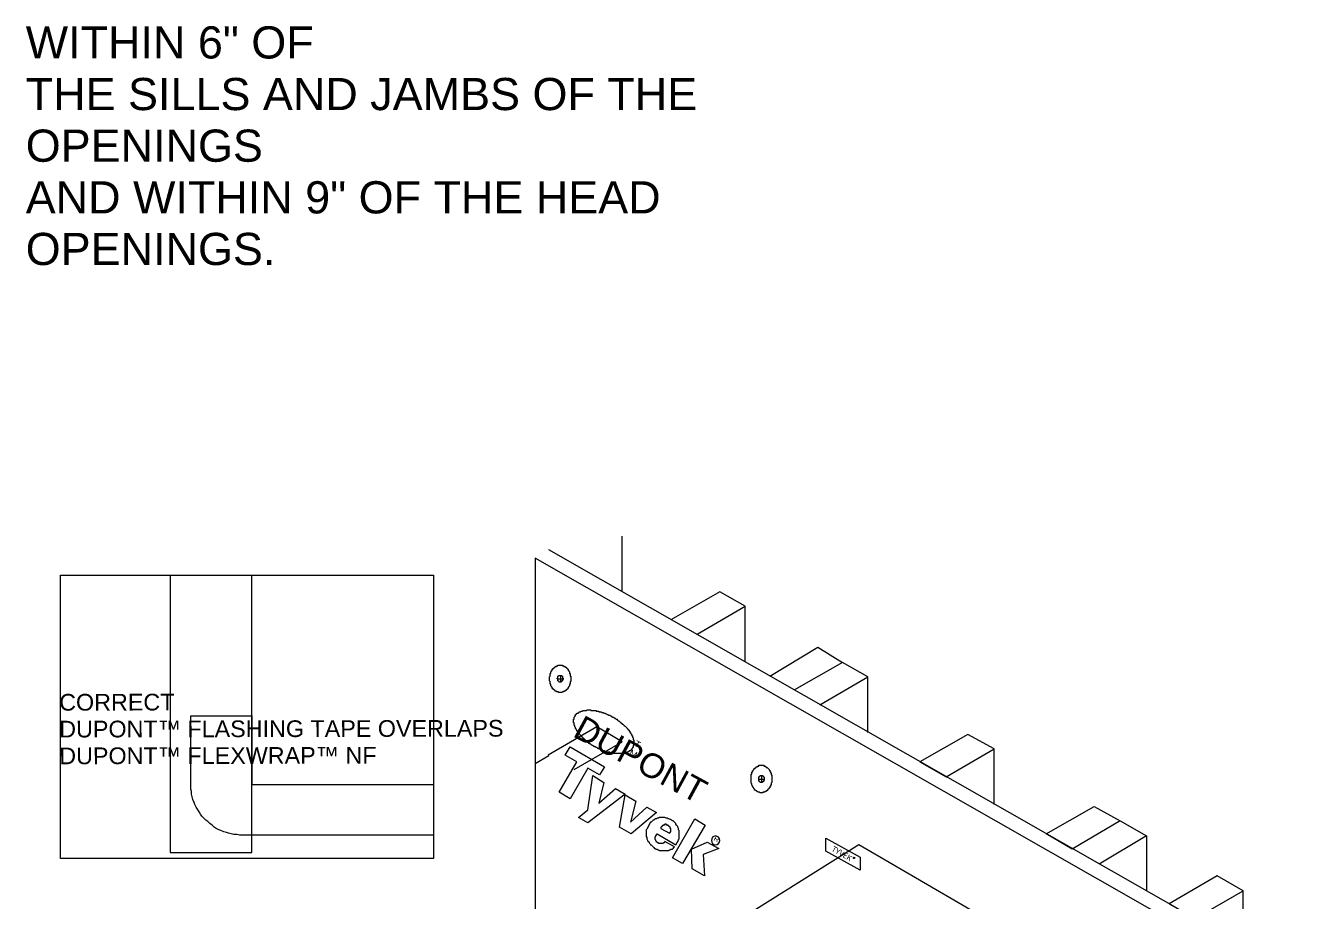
# Model space of a CAD drawing. Header units: inches. Extents: x 0 to 32.7, y -0.1 to 22.9.
# Drawn here: x 17.476 to 20.614, y 4.624 to 6.75 of the extents above; entities that cross this region are included whole.
import ezdxf

# ---------------------------------------------------------------- set-up
doc = ezdxf.new("R2010")
doc.units = ezdxf.units.IN
doc.header["$MEASUREMENT"] = 0
doc.layers.add('PDF_Geometry', color=7, linetype='Continuous', true_color=0x5d5d5d)
doc.layers.add('PDF_Text', color=7, linetype='Continuous')
doc.styles.add('PDF Arial', font='arial.ttf')
doc.styles.add('PDF Chief Blueprint', font='Chief_Blueprint.ttf')
doc.styles.add('PDF Malgun Gothic', font='malgun.ttf')

msp = doc.modelspace()

# ---------------------------------------------------------------- linework, layer by layer
at = {"layer": 'PDF_Geometry', "color": 253, "lineweight": 18, "true_color": 0xa2a2a2}
for points in [[(18.9254, 5.3769), (18.9254, 5.5103)], [(19.1071, 5.2719), (19.2238, 5.3403), (19.1621, 5.3753), (19.0438, 5.3069)], [(19.2238, 5.2053), (19.2238, 5.3403)], [(19.2838, 5.1703), (19.4004, 5.2403), (19.4604, 5.2036)], [(19.4054, 5.1003), (19.5221, 5.1686), (19.4604, 5.2036), (19.3438, 5.1369)], [(19.5221, 5.0336), (19.5221, 5.1686)], [(18.8088, 4.9436), (18.9254, 5.0103), (18.8638, 5.0469), (18.7454, 4.9786), (18.7471, 4.9769)], [(19.8288, 4.8586), (19.8288, 4.9936), (19.7654, 5.0286), (19.6488, 4.9619), (19.7121, 4.9253), (19.8288, 4.9936)], [(20.1354, 4.8186), (20.1988, 4.7819), (20.0838, 4.7136)], [(20.1988, 4.7819), (20.1988, 4.6486)], [(20.4338, 4.5136), (20.4338, 4.6486), (20.3704, 4.6853), (20.2538, 4.6169), (20.3171, 4.5819), (20.4338, 4.6486)]]:
    msp.add_lwpolyline(points, dxfattribs=at)
at = {"layer": 'PDF_Geometry', "color": 254, "lineweight": 18, "true_color": 0xe1e1e1}
for points in [[(20.5804, 1.4453), (20.6138, 1.4636), (20.6138, 4.4119), (18.7471, 5.4769)], [(18.7471, 4.9769), (18.7138, 4.9569)]]:
    msp.add_lwpolyline(points, dxfattribs=at)
at = {"layer": 'PDF_Geometry', "color": 7, "lineweight": 18}
for points in [[(20.5804, 1.4453), (20.5804, 4.3919), (18.7138, 5.4569), (18.7138, 2.5253)], [(17.5604, 4.7269), (17.5604, 5.4153), (18.4671, 5.4153), (18.4671, 4.7269)]]:
    msp.add_lwpolyline(points, close=True, dxfattribs=at)
at = {"layer": 'PDF_Geometry', "color": 251, "lineweight": 18, "true_color": 0x4b4b4b}
for points in [[(17.8271, 5.4153), (17.8271, 4.7419), (18.0254, 4.7419), (18.0254, 5.4153)], [(18.0254, 5.0736), (18.0254, 4.9069)]]:
    msp.add_lwpolyline(points, dxfattribs=at)
at = {"layer": 'PDF_Geometry', "lineweight": 18}
for points in [[(18.7754, 5.1969), (18.7771, 5.1969), (18.7788, 5.1969), (18.7804, 5.1969), (18.7804, 5.1953), (18.7821, 5.1953), (18.7838, 5.1953), (18.7838, 5.1936), (18.7854, 5.1936), (18.7871, 5.1936), (18.7871, 5.1919), (18.7888, 5.1919), (18.7888, 5.1903), (18.7904, 5.1903), (18.7904, 5.1886), (18.7921, 5.1886), (18.7921, 5.1869), (18.7938, 5.1869), (18.7938, 5.1853), (18.7938, 5.1836), (18.7954, 5.1836), (18.7954, 5.1819), (18.7971, 5.1803), (18.7971, 5.1786), (18.7971, 5.1769), (18.7988, 5.1769), (18.7988, 5.1753), (18.7988, 5.1736), (18.7988, 5.1719), (18.7988, 5.1703), (18.8004, 5.1703), (18.8004, 5.1686), (18.8004, 5.1669), (18.8004, 5.1653), (18.8004, 5.1636), (18.8004, 5.1619), (18.8004, 5.1603), (18.8004, 5.1586), (18.8004, 5.1569), (18.7988, 5.1569), (18.7988, 5.1553), (18.7988, 5.1536), (18.7988, 5.1519), (18.7988, 5.1503), (18.7971, 5.1503), (18.7971, 5.1486), (18.7971, 5.1469), (18.7954, 5.1453), (18.7954, 5.1436), (18.7938, 5.1436), (18.7938, 5.1419), (18.7938, 5.1403), (18.7921, 5.1403), (18.7921, 5.1386), (18.7904, 5.1386), (18.7904, 5.1369), (18.7888, 5.1369), (18.7888, 5.1353), (18.7871, 5.1353), (18.7871, 5.1336), (18.7854, 5.1336), (18.7838, 5.1336), (18.7838, 5.1319), (18.7821, 5.1319), (18.7804, 5.1319), (18.7788, 5.1303), (18.7771, 5.1303), (18.7754, 5.1303), (18.7738, 5.1303), (18.7721, 5.1303), (18.7704, 5.1303), (18.7704, 5.1319), (18.7688, 5.1319), (18.7671, 5.1319), (18.7654, 5.1319), (18.7654, 5.1336), (18.7638, 5.1336), (18.7621, 5.1336), (18.7621, 5.1353), (18.7604, 5.1353), (18.7604, 5.1369), (18.7588, 5.1369), (18.7588, 5.1386), (18.7571, 5.1386), (18.7571, 5.1403), (18.7554, 5.1403), (18.7554, 5.1419), (18.7554, 5.1436), (18.7538, 5.1436), (18.7538, 5.1453), (18.7521, 5.1469), (18.7521, 5.1486), (18.7521, 5.1503), (18.7504, 5.1503), (18.7504, 5.1519), (18.7504, 5.1536), (18.7504, 5.1553), (18.7504, 5.1569), (18.7488, 5.1586), (18.7488, 5.1603), (18.7488, 5.1619), (18.7488, 5.1636), (18.7488, 5.1653), (18.7488, 5.1669), (18.7488, 5.1686), (18.7504, 5.1703), (18.7504, 5.1719), (18.7504, 5.1736), (18.7504, 5.1753), (18.7504, 5.1769), (18.7521, 5.1769), (18.7521, 5.1786), (18.7521, 5.1803), (18.7538, 5.1819), (18.7538, 5.1836), (18.7554, 5.1836), (18.7554, 5.1853), (18.7554, 5.1869), (18.7571, 5.1869), (18.7571, 5.1886), (18.7588, 5.1886), (18.7588, 5.1903), (18.7604, 5.1903), (18.7604, 5.1919), (18.7621, 5.1919), (18.7621, 5.1936), (18.7638, 5.1936), (18.7654, 5.1936), (18.7654, 5.1953), (18.7671, 5.1953), (18.7688, 5.1953), (18.7688, 5.1969), (18.7704, 5.1969), (18.7721, 5.1969), (18.7738, 5.1969)], [(19.2638, 4.9536), (19.2654, 4.9536), (19.2671, 4.9536), (19.2688, 4.9536), (19.2704, 4.9519), (19.2721, 4.9519), (19.2738, 4.9519), (19.2738, 4.9503), (19.2754, 4.9503), (19.2754, 4.9486), (19.2771, 4.9486), (19.2788, 4.9469), (19.2804, 4.9453), (19.2821, 4.9436), (19.2821, 4.9419), (19.2838, 4.9419), (19.2838, 4.9403), (19.2838, 4.9386), (19.2854, 4.9386), (19.2854, 4.9369), (19.2854, 4.9353), (19.2871, 4.9353), (19.2871, 4.9336), (19.2871, 4.9319), (19.2871, 4.9303), (19.2888, 4.9303), (19.2888, 4.9286), (19.2888, 4.9269), (19.2888, 4.9253), (19.2888, 4.9236), (19.2888, 4.9219), (19.2888, 4.9203), (19.2888, 4.9186), (19.2888, 4.9169), (19.2888, 4.9153), (19.2888, 4.9136), (19.2888, 4.9119), (19.2871, 4.9103), (19.2871, 4.9086), (19.2871, 4.9069), (19.2871, 4.9053), (19.2854, 4.9053), (19.2854, 4.9036), (19.2854, 4.9019), (19.2838, 4.9019), (19.2838, 4.9003), (19.2838, 4.8986), (19.2821, 4.8986), (19.2821, 4.8969), (19.2804, 4.8969), (19.2804, 4.8953), (19.2788, 4.8953), (19.2788, 4.8936), (19.2771, 4.8936), (19.2771, 4.8919), (19.2754, 4.8919), (19.2754, 4.8903), (19.2738, 4.8903), (19.2721, 4.8903), (19.2721, 4.8886), (19.2704, 4.8886), (19.2688, 4.8886), (19.2671, 4.8886), (19.2671, 4.8869), (19.2654, 4.8869), (19.2638, 4.8869), (19.2621, 4.8869), (19.2604, 4.8869), (19.2588, 4.8886), (19.2571, 4.8886), (19.2554, 4.8886), (19.2538, 4.8903), (19.2521, 4.8903), (19.2521, 4.8919), (19.2504, 4.8919), (19.2488, 4.8936), (19.2471, 4.8936), (19.2471, 4.8953), (19.2454, 4.8969), (19.2454, 4.8986), (19.2438, 4.8986), (19.2438, 4.9003), (19.2421, 4.9019), (19.2421, 4.9036), (19.2404, 4.9053), (19.2404, 4.9069), (19.2404, 4.9086), (19.2388, 4.9103), (19.2388, 4.9119), (19.2388, 4.9136), (19.2388, 4.9153), (19.2388, 4.9169), (19.2388, 4.9186), (19.2388, 4.9203), (19.2388, 4.9219), (19.2388, 4.9236), (19.2388, 4.9253), (19.2388, 4.9269), (19.2388, 4.9286), (19.2388, 4.9303), (19.2388, 4.9319), (19.2404, 4.9319), (19.2404, 4.9336), (19.2404, 4.9353), (19.2404, 4.9369), (19.2421, 4.9369), (19.2421, 4.9386), (19.2421, 4.9403), (19.2438, 4.9403), (19.2438, 4.9419), (19.2454, 4.9436), (19.2454, 4.9453), (19.2471, 4.9453), (19.2471, 4.9469), (19.2488, 4.9469), (19.2488, 4.9486), (19.2504, 4.9486), (19.2504, 4.9503), (19.2521, 4.9503), (19.2538, 4.9503), (19.2538, 4.9519), (19.2554, 4.9519), (19.2571, 4.9519), (19.2571, 4.9536), (19.2588, 4.9536), (19.2604, 4.9536), (19.2621, 4.9536)]]:
    msp.add_lwpolyline(points, close=True, dxfattribs=at)
at = {"layer": 'PDF_Geometry', "color": 251, "lineweight": 18, "true_color": 0x686868}
for points in [[(18.7754, 5.1719), (18.7771, 5.1719), (18.7788, 5.1719), (18.7788, 5.1703), (18.7804, 5.1703), (18.7804, 5.1686), (18.7804, 5.1669), (18.7804, 5.1653), (18.7821, 5.1653), (18.7821, 5.1636), (18.7821, 5.1619), (18.7804, 5.1619), (18.7804, 5.1603), (18.7804, 5.1586), (18.7788, 5.1586), (18.7788, 5.1569), (18.7771, 5.1569), (18.7771, 5.1553), (18.7754, 5.1553), (18.7738, 5.1553), (18.7721, 5.1553), (18.7721, 5.1569), (18.7704, 5.1569), (18.7704, 5.1586), (18.7688, 5.1586), (18.7688, 5.1603), (18.7688, 5.1619), (18.7688, 5.1636), (18.7671, 5.1636), (18.7671, 5.1653), (18.7688, 5.1653), (18.7688, 5.1669), (18.7688, 5.1686), (18.7688, 5.1703), (18.7704, 5.1703), (18.7704, 5.1719), (18.7721, 5.1719), (18.7738, 5.1719)], [(18.9504, 4.9969), (18.9504, 4.9953), (18.9488, 4.9936), (18.9488, 4.9919), (18.9471, 4.9919), (18.9471, 4.9903), (18.9454, 4.9903), (18.9454, 4.9886), (18.9438, 4.9886), (18.9421, 4.9886), (18.9421, 4.9869), (18.9404, 4.9869), (18.9388, 4.9853), (18.9371, 4.9853), (18.9354, 4.9853), (18.9354, 4.9836), (18.9338, 4.9836), (18.9321, 4.9836), (18.9304, 4.9836), (18.9288, 4.9819), (18.9271, 4.9819), (18.9254, 4.9819), (18.9238, 4.9819), (18.9221, 4.9819), (18.9204, 4.9819), (18.9188, 4.9819), (18.9171, 4.9819), (18.9154, 4.9819), (18.9138, 4.9819), (18.9121, 4.9819), (18.9104, 4.9819), (18.9088, 4.9819), (18.9071, 4.9819), (18.9054, 4.9819), (18.9038, 4.9819), (18.9021, 4.9836), (18.9004, 4.9836), (18.8988, 4.9836), (18.8971, 4.9836), (18.8954, 4.9836), (18.8954, 4.9853), (18.8938, 4.9853), (18.8921, 4.9853), (18.8904, 4.9853), (18.8888, 4.9853), (18.8871, 4.9869), (18.8854, 4.9869), (18.8838, 4.9869), (18.8821, 4.9886), (18.8804, 4.9886), (18.8788, 4.9886), (18.8771, 4.9903), (18.8754, 4.9903), (18.8738, 4.9919), (18.8721, 4.9919), (18.8704, 4.9936), (18.8688, 4.9936), (18.8671, 4.9936), (18.8671, 4.9953), (18.8654, 4.9953), (18.8638, 4.9969), (18.8621, 4.9969), (18.8604, 4.9986), (18.8588, 4.9986), (18.8571, 4.9986), (18.8571, 5.0003), (18.8554, 5.0003), (18.8538, 5.0019), (18.8521, 5.0019), (18.8504, 5.0036), (18.8488, 5.0053), (18.8471, 5.0053), (18.8454, 5.0069), (18.8438, 5.0086), (18.8421, 5.0103), (18.8404, 5.0103), (18.8404, 5.0119), (18.8388, 5.0119), (18.8371, 5.0136), (18.8354, 5.0136), (18.8354, 5.0153), (18.8338, 5.0169), (18.8321, 5.0186), (18.8304, 5.0186), (18.8304, 5.0203), (18.8288, 5.0203), (18.8288, 5.0219), (18.8271, 5.0236), (18.8254, 5.0236), (18.8254, 5.0253), (18.8238, 5.0253), (18.8238, 5.0269), (18.8221, 5.0286), (18.8204, 5.0303), (18.8204, 5.0319), (18.8188, 5.0319), (18.8188, 5.0336), (18.8171, 5.0336), (18.8171, 5.0353), (18.8171, 5.0369), (18.8154, 5.0369), (18.8154, 5.0386), (18.8138, 5.0403), (18.8138, 5.0419), (18.8121, 5.0419), (18.8121, 5.0436), (18.8121, 5.0453), (18.8104, 5.0469), (18.8104, 5.0486), (18.8104, 5.0503), (18.8088, 5.0503), (18.8088, 5.0519), (18.8088, 5.0536), (18.8088, 5.0553), (18.8088, 5.0569), (18.8071, 5.0569), (18.8071, 5.0586), (18.8071, 5.0603), (18.8071, 5.0619), (18.8071, 5.0636), (18.8071, 5.0653), (18.8088, 5.0653), (18.8088, 5.0669), (18.8088, 5.0686), (18.8088, 5.0703), (18.8104, 5.0719), (18.8104, 5.0736), (18.8121, 5.0736), (18.8121, 5.0753), (18.8121, 5.0769), (18.8138, 5.0769), (18.8138, 5.0786), (18.8154, 5.0786), (18.8154, 5.0803), (18.8171, 5.0803), (18.8188, 5.0803), (18.8188, 5.0819), (18.8204, 5.0819), (18.8204, 5.0836), (18.8221, 5.0836), (18.8238, 5.0836), (18.8254, 5.0853), (18.8271, 5.0853), (18.8288, 5.0853), (18.8304, 5.0869), (18.8321, 5.0869), (18.8338, 5.0869), (18.8354, 5.0869), (18.8371, 5.0869), (18.8388, 5.0869), (18.8404, 5.0886), (18.8421, 5.0886), (18.8438, 5.0886), (18.8454, 5.0886), (18.8471, 5.0886), (18.8488, 5.0886), (18.8488, 5.0869), (18.8504, 5.0869), (18.8521, 5.0869), (18.8538, 5.0869), (18.8554, 5.0869), (18.8571, 5.0869), (18.8588, 5.0869), (18.8604, 5.0869), (18.8621, 5.0869), (18.8621, 5.0853), (18.8638, 5.0853), (18.8654, 5.0853), (18.8671, 5.0853), (18.8688, 5.0853), (18.8688, 5.0836), (18.8704, 5.0836), (18.8721, 5.0836), (18.8738, 5.0836), (18.8754, 5.0819), (18.8771, 5.0819), (18.8788, 5.0819), (18.8804, 5.0803), (18.8821, 5.0803), (18.8838, 5.0803), (18.8854, 5.0786), (18.8871, 5.0786), (18.8888, 5.0769), (18.8904, 5.0769), (18.8921, 5.0753), (18.8938, 5.0753), (18.8954, 5.0753), (18.8971, 5.0736), (18.8988, 5.0736), (18.8988, 5.0719), (18.9004, 5.0719), (18.9021, 5.0703), (18.9038, 5.0703), (18.9054, 5.0686), (18.9071, 5.0686), (18.9071, 5.0669), (18.9088, 5.0669), (18.9104, 5.0653), (18.9121, 5.0653), (18.9138, 5.0636), (18.9154, 5.0619), (18.9171, 5.0619), (18.9188, 5.0603), (18.9204, 5.0586), (18.9221, 5.0586), (18.9221, 5.0569), (18.9238, 5.0553), (18.9254, 5.0553), (18.9254, 5.0536), (18.9271, 5.0536), (18.9288, 5.0519), (18.9304, 5.0503), (18.9321, 5.0486), (18.9338, 5.0469), (18.9354, 5.0453), (18.9371, 5.0436), (18.9371, 5.0419), (18.9388, 5.0419), (18.9388, 5.0403), (18.9404, 5.0403), (18.9404, 5.0386), (18.9421, 5.0386), (18.9421, 5.0369), (18.9438, 5.0369), (18.9438, 5.0353), (18.9438, 5.0336), (18.9454, 5.0336), (18.9454, 5.0319), (18.9471, 5.0303), (18.9471, 5.0286), (18.9488, 5.0286), (18.9488, 5.0269), (18.9488, 5.0253), (18.9504, 5.0253), (18.9504, 5.0236), (18.9504, 5.0219), (18.9521, 5.0203), (18.9521, 5.0186), (18.9521, 5.0169), (18.9521, 5.0153), (18.9538, 5.0153), (18.9538, 5.0136), (18.9538, 5.0119), (18.9538, 5.0103), (18.9538, 5.0086), (18.9538, 5.0069), (18.9538, 5.0053), (18.9538, 5.0036), (18.9538, 5.0019), (18.9521, 5.0019), (18.9521, 5.0003), (18.9521, 4.9986), (18.9521, 4.9969)], [(18.8821, 4.9503), (18.8704, 4.9303), (18.8421, 4.9469), (18.7988, 4.8719), (18.7721, 4.8886), (18.8154, 4.9619), (18.7871, 4.9786), (18.7988, 4.9986)], [(18.8538, 4.9286), (18.8804, 4.9119), (18.8688, 4.8619), (18.9088, 4.8969), (18.9321, 4.8836), (18.8421, 4.8136), (18.8188, 4.8269), (18.8421, 4.8453)], [(19.2638, 4.9286), (19.2654, 4.9286), (19.2671, 4.9286), (19.2671, 4.9269), (19.2688, 4.9269), (19.2688, 4.9253), (19.2704, 4.9236), (19.2704, 4.9219), (19.2704, 4.9203), (19.2704, 4.9186), (19.2704, 4.9169), (19.2688, 4.9169), (19.2688, 4.9153), (19.2688, 4.9136), (19.2671, 4.9136), (19.2654, 4.9136), (19.2654, 4.9119), (19.2638, 4.9119), (19.2621, 4.9119), (19.2604, 4.9119), (19.2604, 4.9136), (19.2588, 4.9136), (19.2588, 4.9153), (19.2571, 4.9153), (19.2571, 4.9169), (19.2571, 4.9186), (19.2571, 4.9203), (19.2571, 4.9219), (19.2571, 4.9236), (19.2571, 4.9253), (19.2588, 4.9253), (19.2588, 4.9269), (19.2604, 4.9269), (19.2604, 4.9286), (19.2621, 4.9286)], [(18.9588, 4.8669), (18.9454, 4.8153), (18.9854, 4.8519), (19.0088, 4.8386), (18.9471, 4.7869), (18.9188, 4.8036), (18.9321, 4.8819)], [(19.0521, 4.8153), (19.0504, 4.8169), (19.0488, 4.8186), (19.0471, 4.8186), (19.0454, 4.8203), (19.0438, 4.8219), (19.0421, 4.8219), (19.0388, 4.8236), (19.0371, 4.8236), (19.0354, 4.8253), (19.0338, 4.8253), (19.0321, 4.8253), (19.0288, 4.8269), (19.0271, 4.8269), (19.0254, 4.8269), (19.0221, 4.8269), (19.0204, 4.8269), (19.0188, 4.8269), (19.0154, 4.8269), (19.0138, 4.8253), (19.0121, 4.8253), (19.0104, 4.8253), (19.0088, 4.8236), (19.0054, 4.8236), (19.0038, 4.8219), (19.0021, 4.8203), (19.0004, 4.8203), (18.9988, 4.8186), (18.9971, 4.8169), (18.9954, 4.8153), (18.9938, 4.8153), (18.9854, 4.7986), (18.9838, 4.7969), (18.9838, 4.7936), (18.9838, 4.7919), (18.9838, 4.7903), (18.9838, 4.7869), (18.9838, 4.7853), (18.9838, 4.7836), (18.9838, 4.7803), (18.9854, 4.7786), (18.9854, 4.7769), (18.9854, 4.7753), (18.9871, 4.7719), (18.9871, 4.7703), (18.9888, 4.7686), (18.9904, 4.7669), (18.9904, 4.7653), (18.9921, 4.7636), (18.9938, 4.7603), (18.9954, 4.7603), (18.9971, 4.7586), (18.9988, 4.7569), (19.0004, 4.7553), (19.0021, 4.7536), (19.0038, 4.7519), (19.0054, 4.7519), (19.0071, 4.7503), (19.0104, 4.7503), (19.0121, 4.7486), (19.0138, 4.7486), (19.0154, 4.7469), (19.0188, 4.7469), (19.0204, 4.7469), (19.0221, 4.7469), (19.0254, 4.7469), (19.0271, 4.7469), (19.0288, 4.7469), (19.0321, 4.7469), (19.0338, 4.7469), (19.0354, 4.7469), (19.0388, 4.7469), (19.0404, 4.7486), (19.0421, 4.7486), (19.0438, 4.7503), (19.0471, 4.7503), (19.0488, 4.7519), (19.0504, 4.7536), (19.0521, 4.7553), (19.0288, 4.7686), (19.0288, 4.7669), (19.0271, 4.7669), (19.0271, 4.7653), (19.0254, 4.7653), (19.0238, 4.7636), (19.0221, 4.7636), (19.0204, 4.7636), (19.0188, 4.7636), (19.0171, 4.7636), (19.0154, 4.7636), (19.0138, 4.7636), (19.0138, 4.7653), (19.0121, 4.7653), (19.0104, 4.7669), (19.0088, 4.7669), (19.0088, 4.7686), (19.0071, 4.7703), (19.0071, 4.7719), (19.0054, 4.7736), (19.0054, 4.7753), (19.0054, 4.7769), (19.0054, 4.7786), (19.0054, 4.7803), (19.0071, 4.7803), (19.0071, 4.7819), (19.0104, 4.7869), (19.0554, 4.7603), (19.0621, 4.7719), (19.0621, 4.7736), (19.0638, 4.7753), (19.0638, 4.7769), (19.0638, 4.7803), (19.0638, 4.7819), (19.0638, 4.7836), (19.0638, 4.7869), (19.0638, 4.7886), (19.0638, 4.7903), (19.0638, 4.7919), (19.0638, 4.7953), (19.0621, 4.7969), (19.0621, 4.7986), (19.0621, 4.8003), (19.0604, 4.8036), (19.0604, 4.8053), (19.0588, 4.8069), (19.0571, 4.8086), (19.0554, 4.8103), (19.0554, 4.8119), (19.0538, 4.8136)], [(19.0188, 4.8003), (19.0404, 4.7886), (19.0421, 4.7903), (19.0421, 4.7919), (19.0438, 4.7919), (19.0438, 4.7936), (19.0438, 4.7953), (19.0438, 4.7969), (19.0438, 4.7986), (19.0438, 4.8003), (19.0421, 4.8003), (19.0421, 4.8019), (19.0421, 4.8036), (19.0404, 4.8053), (19.0388, 4.8053), (19.0388, 4.8069), (19.0371, 4.8069), (19.0371, 4.8086), (19.0354, 4.8086), (19.0338, 4.8086), (19.0321, 4.8103), (19.0304, 4.8103), (19.0288, 4.8103), (19.0271, 4.8086), (19.0254, 4.8086), (19.0238, 4.8086), (19.0238, 4.8069), (19.0221, 4.8069), (19.0221, 4.8053), (19.0204, 4.8053), (19.0204, 4.8036), (19.0188, 4.8036), (19.0188, 4.8019)], [(19.1271, 4.8086), (19.0721, 4.7153), (19.0471, 4.7286), (19.1021, 4.8236)], [(19.1321, 4.7669), (19.1604, 4.7519), (19.1221, 4.7369), (19.1254, 4.6853), (19.0954, 4.7019), (19.0938, 4.7503)]]:
    msp.add_lwpolyline(points, close=True, dxfattribs=at)
for points in [[(18.7671, 5.1636), (18.7821, 5.1636)], [(18.7754, 5.1719), (18.7754, 5.1553)], [(19.2638, 4.9286), (19.2638, 4.9119)], [(19.2571, 4.9203), (19.2704, 4.9203)]]:
    msp.add_lwpolyline(points, dxfattribs=at)
at = {"layer": 'PDF_Geometry', "color": 7, "lineweight": 18}
for points in [[(18.4671, 4.7836), (18.0021, 4.7836), (17.9954, 4.7836), (17.9888, 4.7853), (17.9821, 4.7853), (17.9754, 4.7869), (17.9688, 4.7886), (17.9638, 4.7903), (17.9571, 4.7919), (17.9504, 4.7953), (17.9454, 4.7969), (17.9388, 4.8003), (17.9338, 4.8036), (17.9288, 4.8086), (17.9238, 4.8119), (17.9188, 4.8169), (17.9138, 4.8203), (17.9088, 4.8253), (17.9038, 4.8303), (17.9004, 4.8353), (17.8971, 4.8403), (17.8938, 4.8469), (17.8904, 4.8519), (17.8871, 4.8586), (17.8854, 4.8636), (17.8821, 4.8703), (17.8804, 4.8769), (17.8788, 4.8836), (17.8788, 4.8903), (17.8771, 4.8953), (17.8771, 4.9019), (17.8771, 4.9086), (17.8771, 5.0736), (18.0254, 5.0736)], [(18.0254, 4.9069), (18.4671, 4.9069)], [(20.1454, 4.0436), (20.0838, 4.4203), (19.5004, 4.7603), (19.2154, 4.5819), (20.1438, 4.0386), (19.9521, 3.9869)]]:
    msp.add_lwpolyline(points, dxfattribs=at)
at = {"layer": 'PDF_Geometry', "color": 253, "lineweight": 18, "true_color": 0xa2a2a2}
msp.add_lwpolyline([(20.1354, 4.8186), (20.0188, 4.7503), (19.9554, 4.7869), (20.0721, 4.8536)], close=True, dxfattribs=at)
at = {"layer": 'PDF_Geometry', "color": 254, "lineweight": 18, "true_color": 0xe1e1e1}
msp.add_lwpolyline([(19.5038, 4.6986), (19.4204, 4.7453), (19.4204, 4.7769), (19.5038, 4.7303)], close=True, dxfattribs=at)
at = {"layer": 'PDF_Geometry', "color": 251, "lineweight": 18, "true_color": 0x686868}
msp.add_circle((19.4888, 4.7286), 0.00167, dxfattribs=at)
for points in [[(19.1521, 4.7819), (19.1466, 4.7819), (19.1421, 4.7771), (19.1421, 4.7711)], [(19.1421, 4.7711), (19.1421, 4.7651), (19.1466, 4.7603), (19.1521, 4.7603)], [(19.1621, 4.7711), (19.1621, 4.7771), (19.1576, 4.7819), (19.1521, 4.7819)], [(19.1521, 4.7603), (19.1576, 4.7603), (19.1621, 4.7651), (19.1621, 4.7711)]]:
    msp.add_open_spline(points, degree=3, dxfattribs=at)

# ---------------------------------------------------------------- texts
at = {"layer": 'PDF_Text', "attachment_point": 7, "style": 'PDF Arial'}
for s, insert, char_height in [('WITHIN 6" OF', (17.4761, 6.6693), 0.078138), ('THE SILLS AND JAMBS OF THE', (17.4761, 6.5439), 0.078138), ('OPENINGS', (17.4761, 6.4185), 0.07814), ('AND WITHIN 9" OF THE HEAD', (17.4761, 6.293), 0.078138), ('OPENINGS.', (17.4761, 6.1676), 0.07814)]:
    msp.add_mtext(s, dxfattribs=dict(at, insert=insert, char_height=char_height))
at = {"layer": 'PDF_Text', "attachment_point": 7, "rotation": 0.1126, "style": 'PDF Arial'}
for s, insert, char_height in [('CORRECT', (17.5574, 5.0858), 0.04054), ('DUPONT™ FLASHING TAPE OVERLAPS', (17.5575, 5.0206), 0.040545), ('DUPONT™ FLEXWRAP™ NF', (17.5576, 4.9556), 0.040545)]:
    msp.add_mtext(s, dxfattribs=dict(at, insert=insert, char_height=char_height))
at = {"layer": 'PDF_Text', "color": 251, "true_color": 0x686868, "attachment_point": 7}
for s, insert, char_height, rotation, style in [('DUPONT', (18.8022, 5.0245), 0.05918, 331.478, 'PDF Arial'), ('M', (18.9404, 4.9785), 0.0156, 331.478, 'PDF Arial'), ('T', (18.9528, 5.0013), 0.0156, 331.478, 'PDF Arial'), ('R', (19.1461, 4.772), 0.0129, 331.478, 'PDF Chief Blueprint'), ('TYVEK', (19.4328, 4.7464), 0.01387, 330.4041, 'PDF Malgun Gothic'), ('R', (19.4885, 4.7287), 0.00156, 330.4041, 'PDF Chief Blueprint')]:
    msp.add_mtext(s, dxfattribs=dict(at, insert=insert, char_height=char_height, rotation=rotation, style=style))

doc.saveas('drawing.dxf')
